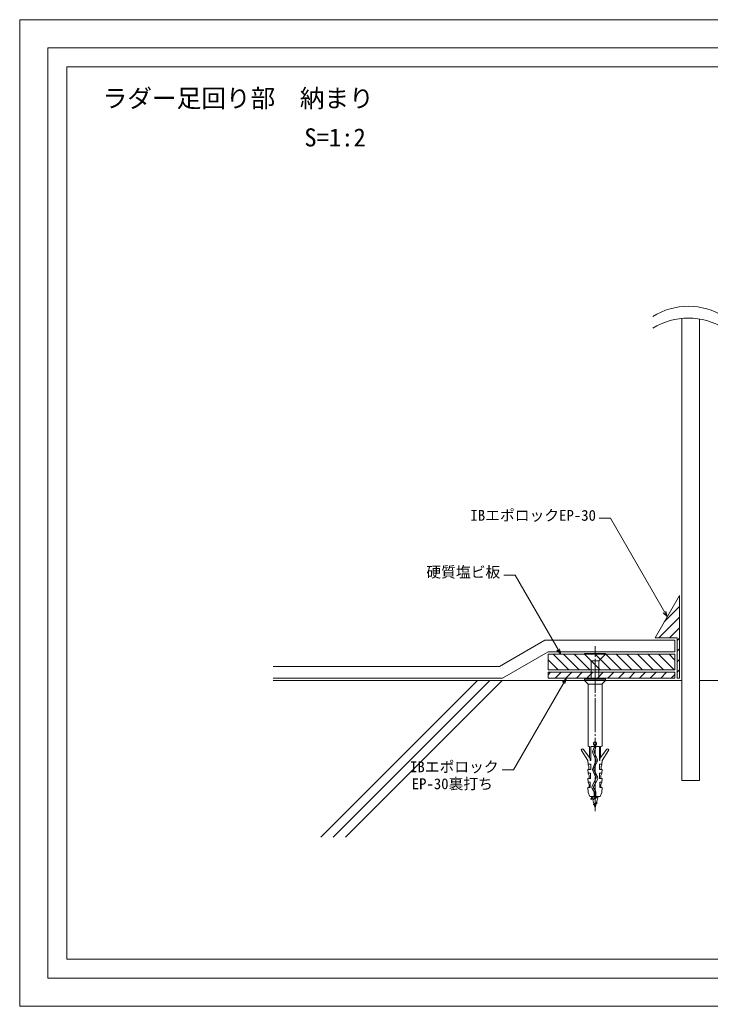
# Model space of a CAD drawing. Units: millimetres, scale not verified. Extents: x -742 to 742, y -525 to 525.
# Drawn here: x -742 to -7, y -525 to 525 of the extents above; entities that cross this region are included whole.
import ezdxf
from ezdxf.enums import TextEntityAlignment as Align

# ---------------------------------------------------------------- set-up
doc = ezdxf.new("R2010")
doc.units = ezdxf.units.MM
doc.header["$LTSCALE"] = 2
doc.linetypes.add('LONG_CHAIN', pattern=[21, 18, -1, 1, -1])
for name, color, linetype, lineweight in [('0-0_用紙枠', 134, 'Continuous', 9), ('0-1_輪郭線', 2, 'Continuous', 9), ('0-2_図面枠', 7, 'Continuous', 9), ('0-3_文字', 5, 'Continuous', 9), ('0-7_躯体', 7, 'Continuous', 9), ('0-8_シーリング(IBｼﾘｺｰﾝ)', 7, 'Continuous', 9), ('0-9_実線', 4, 'Continuous', 9), ('0-A_部材(細線)', 5, 'Continuous', 9), ('0-B_IBｼｰﾄ', 7, 'Continuous', 9), ('0-C_部材(ﾋﾞｽ類)', 7, 'Continuous', 9), ('0-D_中心線', 2, 'LONG_CHAIN', 9), ('0-E_寸法線', 7, 'Continuous', 9), ('0-F_破断線', 6, 'Continuous', 9)]:
    doc.layers.add(name, color=color, linetype=linetype, lineweight=lineweight)
doc.styles.add('ＭＳ ゴシック', font='')
doc.styles.get('ＭＳ ゴシック').set_extended_font_data('MS Gothic')

msp = doc.modelspace()

# ---------------------------------------------------------------- linework, layer by layer
at = {"layer": '0-0_用紙枠'}
msp.add_lwpolyline([(-742.5, -525), (742.5, -525), (742.5, 525), (-742.5, 525)], close=True, dxfattribs=at)
at = {"layer": '0-1_輪郭線'}
msp.add_lwpolyline([(-692.5, -475), (692.5, -475), (692.5, 475), (-692.5, 475)], close=True, dxfattribs=at)
at = {"layer": '0-2_図面枠'}
msp.add_lwpolyline([(-712.5, -495), (712.5, -495), (712.5, 495), (-712.5, 495)], close=True, dxfattribs=at)
at = {"layer": '0-7_躯体'}
for p, q in [((-472.5, -178.312), (-37.5, -178.312)), ((-421.887, -345), (-255.199, -178.312)), ((-408.688, -345), (-242, -178.312)), ((-395.489, -345), (-228.801, -178.312)), ((-18.75, -178.312), (33.75, -178.312))]:
    msp.add_line(p, q, dxfattribs=at)
at = {"layer": '0-8_シーリング(IBｼﾘｺｰﾝ)'}
for p, q in [((-66.057, -132.895), (-40, -87.764)), ((-40.864, -89.261), (-40, -88.397)), ((-40, -175.812), (-40, -87.764)), ((-56.198, -115.82), (-40, -99.622)), ((-62.048, -132.895), (-40, -110.847)), ((-50.823, -132.895), (-40, -122.073)), ((-42.5, -132.895), (-66.057, -132.895)), ((-42.5, -175.812), (-42.5, -132.895)), ((-42.5, -135.798), (-40, -133.298)), ((-42.5, -147.023), (-40, -144.523)), ((-42.5, -158.249), (-40, -155.749)), ((-42.5, -169.474), (-40, -166.974)), ((-180, -169.562), (-45, -169.562)), ((-180, -169.562), (-180, -175.812)), ((-180, -172.27), (-177.292, -169.562)), ((-180, -175.812), (-45, -175.812)), ((-172.317, -175.812), (-166.067, -169.562)), ((-161.091, -175.812), (-154.841, -169.562)), ((-149.866, -175.812), (-143.616, -169.562)), ((-138.641, -175.812), (-132.391, -169.562)), ((-127.415, -175.812), (-121.165, -169.562)), ((-116.19, -175.812), (-109.94, -169.562)), ((-104.965, -175.812), (-98.715, -169.562)), ((-93.739, -175.812), (-87.489, -169.562)), ((-82.514, -175.812), (-76.264, -169.562)), ((-71.289, -175.812), (-65.039, -169.562)), ((-60.064, -175.812), (-53.814, -169.562)), ((-48.838, -175.812), (-45, -171.974)), ((-45, -175.812), (-45, -169.562)), ((-42.5, -175.812), (-40, -175.812))]:
    msp.add_line(p, q, dxfattribs=at)
at = {"layer": '0-9_実線'}
for p, q in [((-37.5, -284.562), (-37.5, 207.145)), ((-18.75, -284.562), (-18.75, 206.523)), ((-37.5, -284.562), (-18.75, -284.562))]:
    msp.add_line(p, q, dxfattribs=at)
at = {"layer": '0-A_部材(細線)'}
for p, q in [((-180, -150.395), (-45, -150.395)), ((-180, -150.395), (-180, -167.062)), ((-169.24, -167.062), (-180, -156.302)), ((-158.015, -167.062), (-174.682, -150.395)), ((-146.79, -167.062), (-163.456, -150.395)), ((-135.564, -167.062), (-152.231, -150.395)), ((-124.339, -167.062), (-141.006, -150.395)), ((-113.114, -167.062), (-129.78, -150.395)), ((-101.888, -167.062), (-118.555, -150.395)), ((-90.663, -167.062), (-107.33, -150.395)), ((-79.438, -167.062), (-96.104, -150.395)), ((-68.212, -167.062), (-84.879, -150.395)), ((-56.987, -167.062), (-73.654, -150.395)), ((-45.762, -167.062), (-62.429, -150.395)), ((-45, -156.599), (-51.203, -150.395)), ((-45, -167.062), (-45, -150.395)), ((-180, -167.062), (-45, -167.062))]:
    msp.add_line(p, q, dxfattribs=at)
at = {"layer": '0-B_IBｼｰﾄ'}
for p, q in [((-231.702, -163.312), (-183.349, -135.395)), ((-183.349, -135.395), (-45, -135.395)), ((-45, -147.895), (-45, -135.395)), ((-228.353, -175.812), (-180, -147.895)), ((-180, -147.895), (-45, -147.895)), ((-472.5, -163.312), (-231.702, -163.312)), ((-472.5, -175.812), (-228.353, -175.812))]:
    msp.add_line(p, q, dxfattribs=at)
at = {"layer": '0-C_部材(ﾋﾞｽ類)'}
for p, q in [((-141.25, -150.395), (-118.75, -150.395)), ((-125.825, -157.47), (-134.175, -157.47)), ((-134.175, -176.808), (-134.175, -158.506)), ((-125.825, -158.506), (-125.825, -176.808)), ((-141.243, -178.312), (-118.757, -178.312)), ((-122.5, -182.1), (-137.5, -182.1)), ((-131.036, -249.634), (-132.459, -253.194)), ((-130.93, -249.597), (-132.381, -253.223)), ((-130.919, -253.81), (-129.491, -250.24)), ((-130.871, -246.88), (-130.871, -248.857)), ((-130.842, -253.84), (-129.39, -250.213)), ((-130.788, -246.832), (-130.788, -248.857)), ((-129.212, -248.857), (-129.212, -246.832)), ((-129.129, -248.857), (-129.129, -246.88)), ((-135.45, -260.821), (-135.944, -260.173)), ((-132.401, -255.361), (-129.031, -262.63)), ((-132.325, -255.326), (-128.955, -262.595)), ((-127.739, -262.017), (-130.908, -254.635)), ((-127.663, -261.983), (-130.832, -254.603)), ((-124.55, -260.821), (-124.056, -260.173)), ((-129.014, -263.778), (-132.434, -271.774)), ((-128.937, -263.81), (-132.358, -271.806)), ((-131.157, -272.325), (-127.73, -264.41)), ((-131.081, -272.358), (-127.654, -264.443)), ((-129.059, -283.058), (-132.928, -290.364)), ((-128.988, -283.101), (-132.855, -290.403)), ((-132.414, -273.973), (-128.967, -281.635)), ((-132.338, -273.939), (-128.892, -281.599)), ((-127.522, -280.829), (-131.141, -273.295)), ((-127.436, -280.814), (-131.066, -273.259)), ((-132.927, -293.239), (-131.113, -296.657)), ((-132.854, -293.2), (-131.04, -296.618)), ((-131.472, -291.097), (-127.506, -283.676)), ((-129.637, -295.827), (-131.456, -292.534)), ((-131.399, -291.136), (-127.432, -283.715)), ((-129.564, -295.787), (-131.383, -292.493)), ((-127.067, -301.808), (-134.594, -304.436)), ((-127.783, -301.808), (-134.594, -304.186)), ((-133.233, -301.808), (-133.018, -302.61)), ((-126.767, -301.808), (-132.292, -305.32)), ((-130.808, -297.551), (-130.891, -297.551)), ((-130.891, -297.551), (-130.841, -301.808)), ((-129.109, -297.551), (-129.192, -297.551)), ((-129.159, -301.808), (-129.109, -297.551)), ((-127.629, -308.749), (-131.729, -310.179)), ((-127.629, -308.999), (-131.729, -310.429)), ((-128.416, -307.962), (-131.146, -309.596)), ((-128.816, -309.455), (-130.83, -310.774))]:
    msp.add_line(p, q, dxfattribs=at)
for points in [[(-134.907, -156.738), (-141.25, -150.395), (-141.25, -149.645), (-118.75, -149.645), (-118.75, -150.395), (-125.093, -156.738)], [(-122.398, -181.953), (-118.757, -178.312), (-118.757, -176.808), (-141.243, -176.808), (-141.243, -178.312), (-137.602, -181.953)], [(-137.455, -182.307), (-137.455, -248.15), (-137.411, -248.15), (-137.233, -248.239), (-137.055, -248.239), (-136.877, -248.328), (-136.357, -248.444)], [(-123.643, -248.444), (-123.123, -248.328), (-122.945, -248.239), (-122.767, -248.239), (-122.589, -248.15), (-122.545, -248.15), (-122.545, -182.307)], [(-135.944, -248.95), (-135.944, -260.173), (-142.564, -251.51)], [(-130.871, -248.68), (-134.611, -248.68), (-134.611, -263.336), (-135.277, -263.336), (-135.277, -261.454)], [(-129.129, -248.68), (-125.389, -248.68), (-125.389, -263.336), (-124.723, -263.336), (-124.723, -261.454)], [(-117.436, -251.51), (-124.056, -260.173), (-124.056, -248.95)], [(-144.371, -252.841), (-137.5, -263.336), (-137.278, -267.336), (-134.611, -267.336), (-134.611, -272.891), (-137.5, -272.891), (-137.278, -276.936), (-134.744, -276.936), (-134.922, -282.447), (-137.5, -282.447), (-137.278, -286.491), (-135.1, -286.491), (-135.278, -292.047), (-137.5, -292.047), (-137.23, -297.398), (-135.625, -301.808), (-124.375, -301.808), (-122.77, -297.398), (-122.5, -292.047), (-124.722, -292.047), (-124.9, -286.491), (-122.722, -286.491), (-122.5, -282.447), (-125.078, -282.447), (-125.256, -276.936), (-122.722, -276.936), (-122.5, -272.891), (-125.389, -272.891), (-125.389, -267.336), (-122.722, -267.336), (-122.5, -263.336), (-115.629, -252.841)], [(-137.278, -267.336), (-137.278, -267.958), (-136.522, -269.869), (-136.433, -272.891)], [(-122.722, -267.336), (-122.722, -267.958), (-123.478, -269.869), (-123.567, -272.891)], [(-136.3, -282.447), (-136.344, -279.425), (-137.278, -277.425), (-137.278, -276.936)], [(-123.7, -282.447), (-123.656, -279.425), (-122.722, -277.425), (-122.722, -276.936)], [(-137.278, -286.491), (-137.278, -286.936), (-136.167, -289.025), (-136.122, -292.047)], [(-122.722, -286.491), (-122.722, -286.936), (-123.833, -289.025), (-123.878, -292.047)], [(-131.964, -301.808), (-133.018, -302.61), (-134.594, -304.186), (-134.594, -304.436), (-132.292, -305.32), (-131.146, -309.596), (-131.729, -310.179), (-131.729, -310.429), (-130.83, -310.774), (-130, -313.872), (-128.816, -309.455), (-127.629, -308.999), (-127.629, -308.749), (-128.416, -307.962), (-126.767, -301.808)], [(-130.808, -301.808), (-130.808, -299.365), (-129.192, -299.365), (-129.192, -301.808)]]:
    msp.add_lwpolyline(points, dxfattribs=at)
for centre, radius, start, end in [((-136.675, -158.506), 2.5, 0, 45), ((-123.325, -158.506), 2.5, 135, 180), ((-137.955, -182.307), 0.5, 0, 45), ((-122.045, -182.307), 0.5, 135, 180), ((-143.456, -252.191), 1.123, 37.38183, 215.39037), ((-136.461, -248.95), 0.517, 0, 78.37519), ((-130, -245.41), 1.709, 300.64443, 239.35557), ((-130, -245.41), 1.626, 298.99242, 241.00758), ((-132.779, -248.857), 1.908, 335.97512, 0), ((-132.779, -248.857), 1.991, 338.19323, 0), ((-132.779, -248.857), 3.567, 337.19074, 0), ((-132.779, -248.857), 3.65, 338.19323, 0), ((-123.539, -248.95), 0.517, 101.62481, 180), ((-116.544, -252.191), 1.123, 324.60963, 142.61817), ((-136.527, -261.454), 1.25, 0, 30.42714), ((-129.917, -254.21), 2.737, 158.2146, 204.87271), ((-129.917, -254.21), 2.654, 158.17187, 204.87271), ((-129.917, -254.21), 1.078, 158.20137, 203.23665), ((-129.917, -254.21), 0.995, 158.19323, 203.23665), ((-130.47, -263.223), 2.986, 336.58818, 23.8287), ((-130.47, -263.223), 3.069, 336.58818, 23.8287), ((-123.473, -261.454), 1.25, 149.57286, 180), ((-129.917, -272.85), 2.737, 156.84042, 204.22194), ((-129.917, -272.85), 2.654, 156.84042, 204.22194), ((-130.094, -272.792), 1.161, 156.27812, 205.66734), ((-130.094, -272.792), 1.078, 156.27812, 205.66734), ((-130.31, -263.223), 1.41, 336.84042, 24.87271), ((-130.31, -263.223), 1.493, 336.84042, 24.87271), ((-130.227, -282.267), 1.41, 325.90086, 26.66039), ((-130.227, -282.267), 1.493, 326.07565, 26.59167), ((-130.139, -282.267), 2.986, 331.85925, 28.78795), ((-130.139, -282.267), 3.069, 331.85949, 28.27499), ((-130.216, -291.801), 3.069, 152.09899, 207.95156), ((-130.216, -291.801), 2.986, 152.09899, 207.95156), ((-130.155, -291.801), 1.493, 151.87656, 209.41932), ((-130.155, -291.801), 1.41, 151.87656, 209.43109), ((-132.798, -297.551), 1.908, 0, 27.95156), ((-132.798, -297.551), 1.991, 0, 27.95156), ((-132.759, -297.551), 3.567, 0, 28.91197), ((-132.759, -297.551), 3.65, 0, 28.91198)]:
    msp.add_arc(centre, radius, start, end, dxfattribs=at)
at = {"layer": '0-D_中心線'}
msp.add_line((-130, -317.232), (-130, -141.645), dxfattribs=at)
at = {"layer": '0-E_寸法線'}
for points in [[(-53.028, -110.33), (-113.45, -5.676), (-125.45, -5.676)], [(-166.279, -150.395), (-214.99, -66.024), (-226.99, -66.024)], [(-57.271, -106.087), (-53.028, -110.33), (-54.581, -104.534)], [(-170.522, -146.153), (-166.279, -150.395), (-167.832, -144.6)], [(-160.456, -175.812), (-216.772, -273.354), (-228.772, -273.354)], [(-162.009, -181.608), (-160.456, -175.812), (-164.699, -180.055)]]:
    msp.add_lwpolyline(points, dxfattribs=at)
at = {"layer": '0-F_破断線'}
for centre in [(-30.5, 147.716), (-30.5, 135.216)]:
    msp.add_arc(centre, 72.269, 58.27682, 121.72318, dxfattribs=at)

# ---------------------------------------------------------------- texts
at = {"layer": '0-3_文字', "color": 7, "style": 'ＭＳ ゴシック'}
for s, height, p in [('ラダー足回り部  納まり', 19.24, (-654.191, 426.005)), ('S=1:2', 19.24, (-439.5, 384.385)), ('IBエポロックEP-30', 11.54, (-262.64, -11.735)), ('硬質塩ビ板', 11.54, (-309.56, -72.083)), ('IBエポロック', 11.54, (-326.948, -279.413)), ('EP-30裏打ち', 11.54, (-325.145, -297.413))]:
    msp.add_text(s, height=height, dxfattribs=at).set_placement(p, align=Align.BOTTOM_LEFT)

doc.saveas('drawing.dxf')
